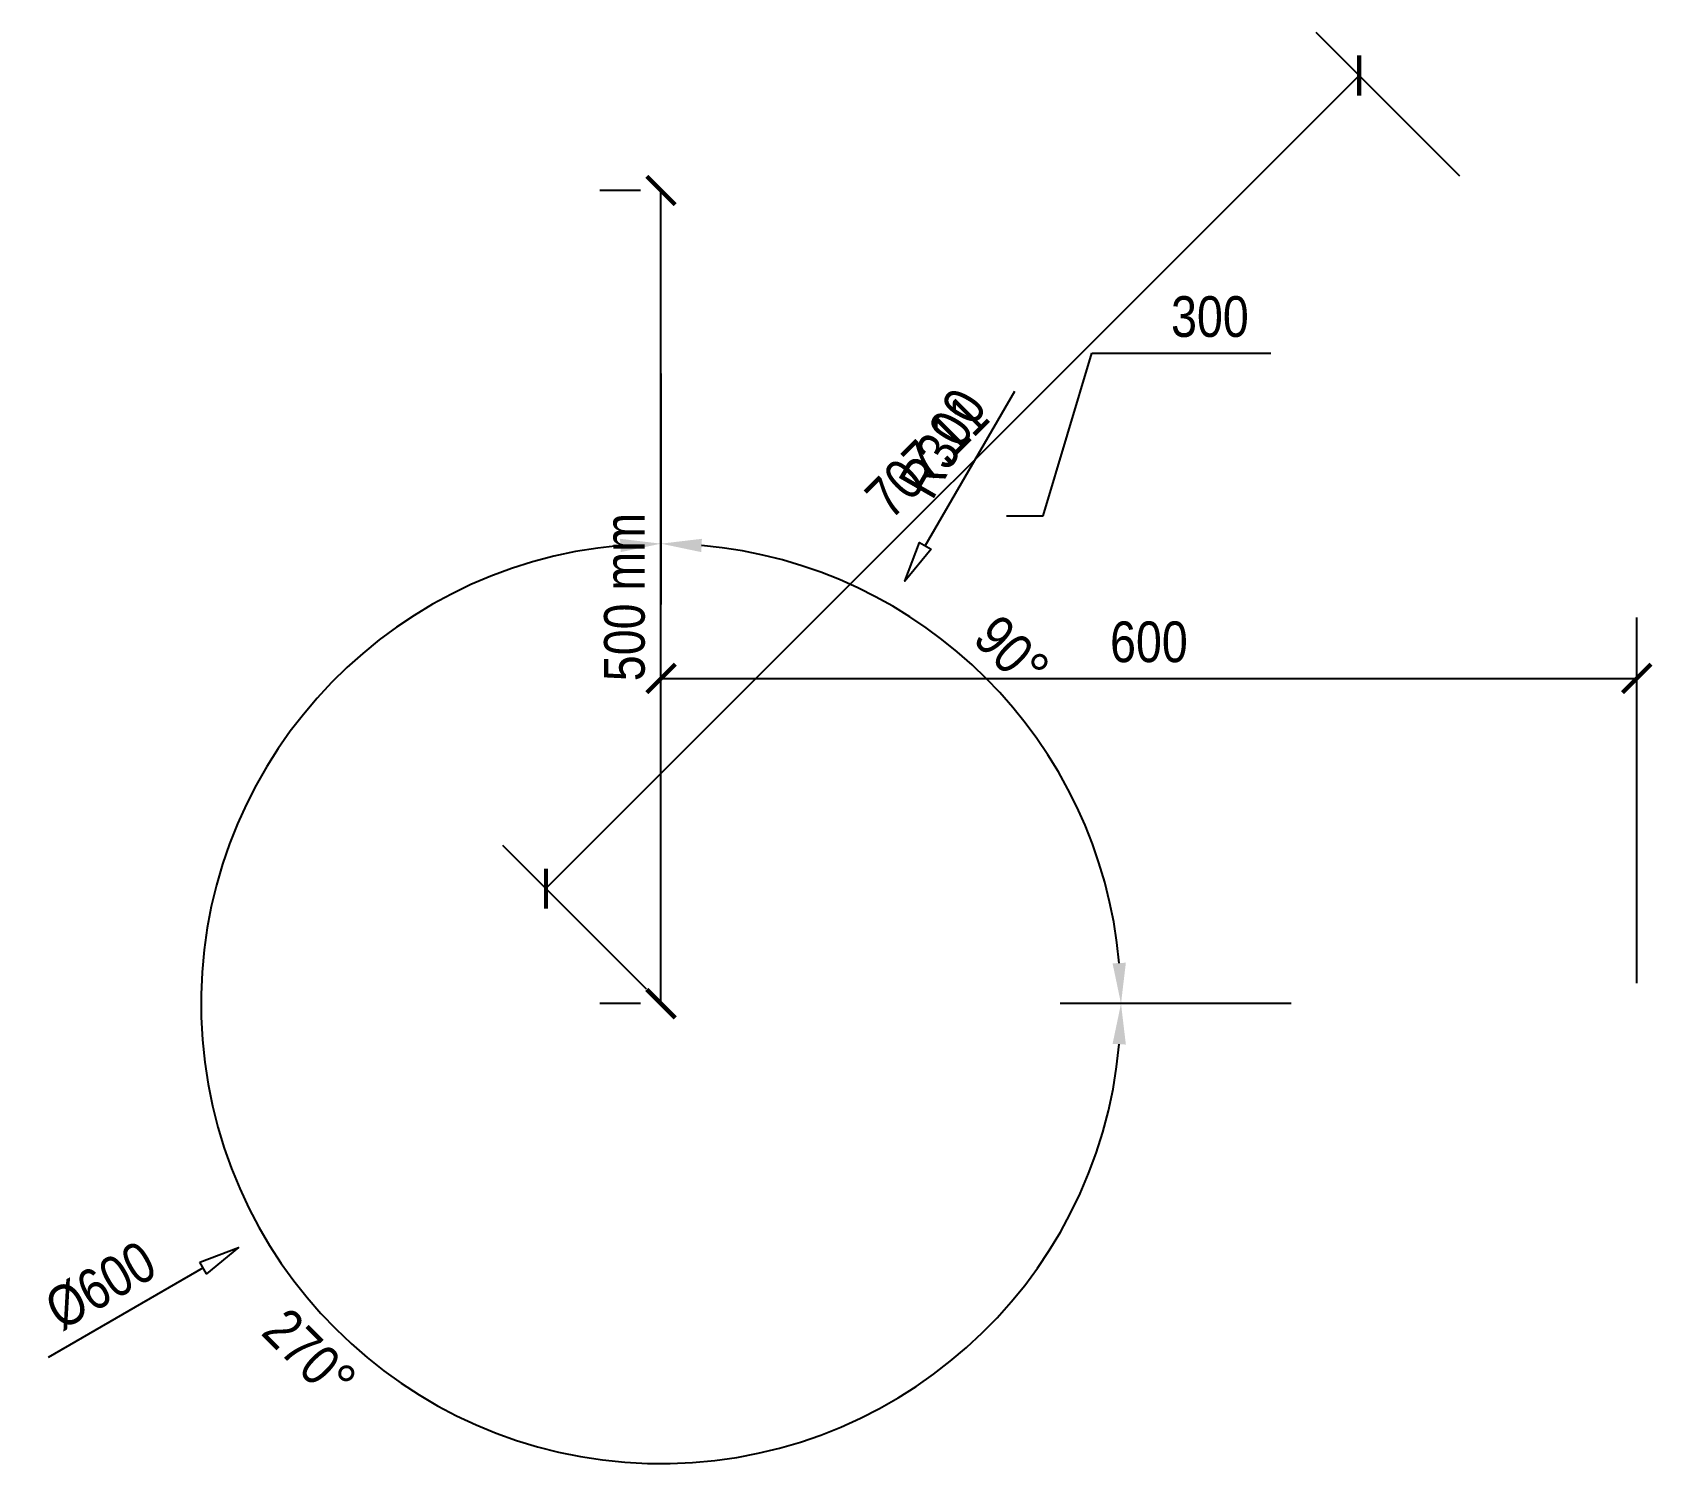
# Model space of a CAD drawing. Extents: x -3.86 to 6.1, y -2.87 to 5.97.
import ezdxf
from ezdxf.enums import TextEntityAlignment as Align

# ---------------------------------------------------------------- set-up
doc = ezdxf.new("R2010")
doc.units = 0
doc.styles.add('OpenSansCondensed-Light', font='OpenSansCondensed-Light.ttf')
doc.dimstyles.new('EZ_CURVED', dxfattribs={"dimtxt": 0.25, "dimasz": 0.25, "dimexe": 0.375, "dimexo": 0.125, "dimgap": 0.1, "dimtad": 1, "dimlfac": 100, "dimzin": 12, "dimcen": 2.5, "dimazin": 3, "dimtfac": 0.5, "dimtmove": 0, "dimatfit": 3})
doc.dimstyles.new('EZ_RADIUS', dxfattribs={"dimtxt": 0.25, "dimasz": 0.25, "dimexe": 0.375, "dimexo": 0.125, "dimgap": 0.1, "dimtad": 1, "dimlfac": 100, "dimzin": 12, "dimblk": 'CLOSEDBLANK', "dimcen": 0, "dimazin": 3, "dimtfac": 0.5, "dimtofl": 0, "dimtmove": 0, "dimatfit": 3})
doc.dimstyles.new('EZDXF', dxfattribs={"dimtxt": 0.25, "dimasz": 0.175, "dimexe": 0.375, "dimexo": 0.125, "dimgap": 0.1, "dimtad": 1, "dimlfac": 100, "dimzin": 12, "dimblk": 'ARCHTICK', "dimcen": 2.5, "dimazin": 3, "dimtfac": 0.5, "dimtmove": 0, "dimatfit": 3})

# ---------------------------------------------------------------- blocks, each defined once
blk = doc.blocks.new('_ARCHTICK')
at = {"color": 0, "linetype": 'BYBLOCK', "const_width": 0.15}
blk.add_lwpolyline([(-0.5, -0.5), (0.5, 0.5)], dxfattribs=at)
blk = doc.blocks.new('*D1')
for p, q in [((0, 0.125), (0, 2.375)), ((6, 0.125), (6, 2.375)), ((0, 2), (6, 2))]:
    blk.add_line(p, q)
at = {"layer": 'Defpoints'}
for p in [(0, 2), (0, 0), (6, 0)]:
    blk.add_point(p, dxfattribs=at)
at = {"xscale": 0.175, "yscale": 0.175, "rotation": 180}
blk.add_blockref('_ARCHTICK', (0, 2), dxfattribs=at)
at = {"xscale": 0.175, "yscale": 0.175}
blk.add_blockref('_ARCHTICK', (6, 2), dxfattribs=at)
at = {"style": 'OpenSansCondensed-Light'}
blk.add_text('600', height=0.25, dxfattribs=at).set_placement((3, 2.225), align=Align.MIDDLE_CENTER)
blk = doc.blocks.new('*D2')
for p, q in [((-0.125, 5), (-0.375, 5)), ((0, 0), (0, 5)), ((-0.125, 0), (-0.375, 0))]:
    blk.add_line(p, q)
at = {"layer": 'Defpoints'}
for p in [(0, 5), (0, 0), (0, 0)]:
    blk.add_point(p, dxfattribs=at)
at = {"xscale": 0.175, "yscale": 0.175}
for p, rotation in [((0, 5), 90), ((0, 0), 270)]:
    blk.add_blockref('_ARCHTICK', p, dxfattribs=dict(at, rotation=rotation))
at = {"style": 'OpenSansCondensed-Light'}
blk.add_text('500 mm', height=0.25, rotation=90, dxfattribs=at).set_placement((-0.225, 2.5), align=Align.MIDDLE_CENTER)
blk = doc.blocks.new('*D3')
for p, q in [((4.9116, 5.0884), (4.0277, 5.9723)), ((-0.7071, 0.7071), (4.2929, 5.7071)), ((-0.0884, 0.0884), (-0.9723, 0.9723))]:
    blk.add_line(p, q)
at = {"layer": 'Defpoints'}
for p in [(5, 5), (-0.7071, 0.7071), (0, 0)]:
    blk.add_point(p, dxfattribs=at)
at = {"xscale": 0.175, "yscale": 0.175}
for p, rotation in [((4.2929, 5.7071), 45), ((-0.7071, 0.7071), 225)]:
    blk.add_blockref('_ARCHTICK', p, dxfattribs=dict(at, rotation=rotation))
at = {"style": 'OpenSansCondensed-Light'}
blk.add_text('707.11', height=0.25, rotation=45, dxfattribs=at).set_placement((1.6338, 3.3662), align=Align.MIDDLE_CENTER)
blk = doc.blocks.new('_CLOSEDFILLED')
at = {"color": 0, "linetype": 'BYBLOCK'}
blk.add_solid([(-1, 0.164), (0, 0), (-1, -0.164)], dxfattribs=at)
blk = doc.blocks.new('*D4')
for p, q in [((0, 3.875), (0, 2.4534)), ((3.875, 0), (2.4534, 0))]:
    blk.add_line(p, q)
blk.add_arc((0, 0), 2.8284, 95.06428, -5.06428)
at = {"layer": 'Defpoints'}
for p in [(0, 4), (2, 2), (0, 0), (0, 0), (4, 0)]:
    blk.add_point(p, dxfattribs=at)
at = {"xscale": 0.25, "yscale": 0.25}
for p, rotation in [((0, 2.8284), 362.5321396391919), ((2.8284, 0), 87.46786036080815)]:
    blk.add_blockref('_CLOSEDFILLED', p, dxfattribs=dict(at, rotation=rotation))
at = {"style": 'OpenSansCondensed-Light'}
blk.add_text('270°', height=0.25, rotation=315, dxfattribs=at).set_placement((-2.1591, -2.1591), align=Align.MIDDLE_CENTER)
blk = doc.blocks.new('*D5')
for p, q in [((0, 2.875), (0, 2.4534)), ((2.875, 0), (2.4534, 0))]:
    blk.add_line(p, q)
blk.add_arc((0, 0), 2.8284, 5.06428, 84.93572)
at = {"layer": 'Defpoints'}
for p in [(0, 3), (2, 2), (0, 0), (3, 0)]:
    blk.add_point(p, dxfattribs=at)
at = {"xscale": 0.25, "yscale": 0.25}
for p, rotation in [((0, 2.8284), 177.46786036080815), ((2.8284, 0), 272.5321396391919)]:
    blk.add_blockref('_CLOSEDFILLED', p, dxfattribs=dict(at, rotation=rotation))
at = {"style": 'OpenSansCondensed-Light'}
blk.add_text('90°', height=0.25, rotation=-45, dxfattribs=at).set_placement((2.1591, 2.1591), align=Align.MIDDLE_CENTER)
blk = doc.blocks.new('_CLOSEDBLANK')
at = {"color": 0, "linetype": 'BYBLOCK'}
blk.add_lwpolyline([(-1, 0.164), (0, 0), (-1, -0.164)], close=True, dxfattribs=at)
blk = doc.blocks.new('*D6')
blk.add_line((-2.8146, -1.625), (-3.7672, -2.175))
at = {"layer": 'Defpoints'}
for p in [(0, 0), (-2.5981, -1.5)]:
    blk.add_point(p, dxfattribs=at)
at = {"xscale": 0.25, "yscale": 0.25, "rotation": 30}
blk.add_blockref('_CLOSEDBLANK', (-2.5981, -1.5), dxfattribs=at)
at = {"style": 'OpenSansCondensed-Light'}
blk.add_text('%%c600', height=0.25, rotation=30, dxfattribs=at).set_placement((-3.4467, -1.7301), align=Align.MIDDLE_CENTER)
blk = doc.blocks.new('*D7')
blk.add_line((1.625, 2.8146), (2.175, 3.7672))
at = {"layer": 'Defpoints'}
for p in [(1.5, 2.5981), (0, 0)]:
    blk.add_point(p, dxfattribs=at)
at = {"xscale": 0.25, "yscale": 0.25, "rotation": 240}
blk.add_blockref('_CLOSEDBLANK', (1.5, 2.5981), dxfattribs=at)
at = {"style": 'OpenSansCondensed-Light'}
blk.add_text('R300', height=0.25, rotation=60, dxfattribs=at).set_placement((1.7301, 3.4467), align=Align.MIDDLE_CENTER)
blk = doc.blocks.new('*D8')
for p, q in [((2.35, 3), (2.65, 4)), ((2.65, 4), (3.75, 4)), ((2.125, 3), (2.35, 3))]:
    blk.add_line(p, q)
at = {"layer": 'Defpoints'}
for p in [(3, 4), (2, 3), (0, 0)]:
    blk.add_point(p, dxfattribs=at)
at = {"style": 'OpenSansCondensed-Light'}
blk.add_text('300', height=0.25, dxfattribs=at).set_placement((3.375, 4.225), align=Align.MIDDLE_CENTER)

msp = doc.modelspace()

# ---------------------------------------------------------------- dimensions: what is measured, and where the dimension line sits
dim = msp.add_linear_dim(base=(-0.70711, 0.70711), p1=(0, 0), p2=(5, 5), angle=45, dimstyle='EZDXF')
dim.commit()
dim.dimension.update_dxf_attribs({"geometry": '*D3', "text_midpoint": (1.63379, 3.36621)})
dim = msp.add_linear_dim(base=(0, 0), p1=(0, 0), p2=(0, 5), angle=90, text='<> mm', dimstyle='EZDXF')
dim.commit()
dim.dimension.update_dxf_attribs({"geometry": '*D2', "text_midpoint": (-0.225, 2.5)})
dim = msp.add_ordinate_dim(feature_location=(2, 3), offset=(1, 1), dtype=0, origin=(0, 0), dimstyle='EZDXF')
dim.commit()
dim.dimension.update_dxf_attribs({"geometry": '*D8', "text_midpoint": (3.375, 4.225)})
dim = msp.add_angular_dim_2l(base=(2, 2), line1=((0, 0), (4, 0)), line2=((0, 0), (0, 4)), dimstyle='EZ_CURVED')
dim.commit()
dim.dimension.update_dxf_attribs({"geometry": '*D4', "text_midpoint": (-2.1591, -2.1591)})
dim = msp.add_radius_dim(center=(0, 0), mpoint=(1.5, 2.59808), dimstyle='EZ_RADIUS')
dim.commit()
dim.dimension.update_dxf_attribs({"geometry": '*D7', "text_midpoint": (1.73014, 3.4467)})
dim = msp.add_angular_dim_3p(base=(2, 2), center=(0, 0), p1=(3, 0), p2=(0, 3), dimstyle='EZ_CURVED')
dim.commit()
dim.dimension.update_dxf_attribs({"geometry": '*D5', "text_midpoint": (2.1591, 2.1591)})
dim = msp.add_linear_dim(base=(0, 2), p1=(0, 0), p2=(6, 0), dimstyle='EZDXF')
dim.commit()
dim.dimension.update_dxf_attribs({"geometry": '*D1', "text_midpoint": (3, 2.225)})
dim = msp.add_diameter_dim_2p(p1=(2.59808, 1.5), p2=(-2.59808, -1.5), dimstyle='EZ_RADIUS')
dim.commit()
dim.dimension.update_dxf_attribs({"geometry": '*D6', "text_midpoint": (-3.4467, -1.73014)})

doc.saveas('drawing.dxf')
